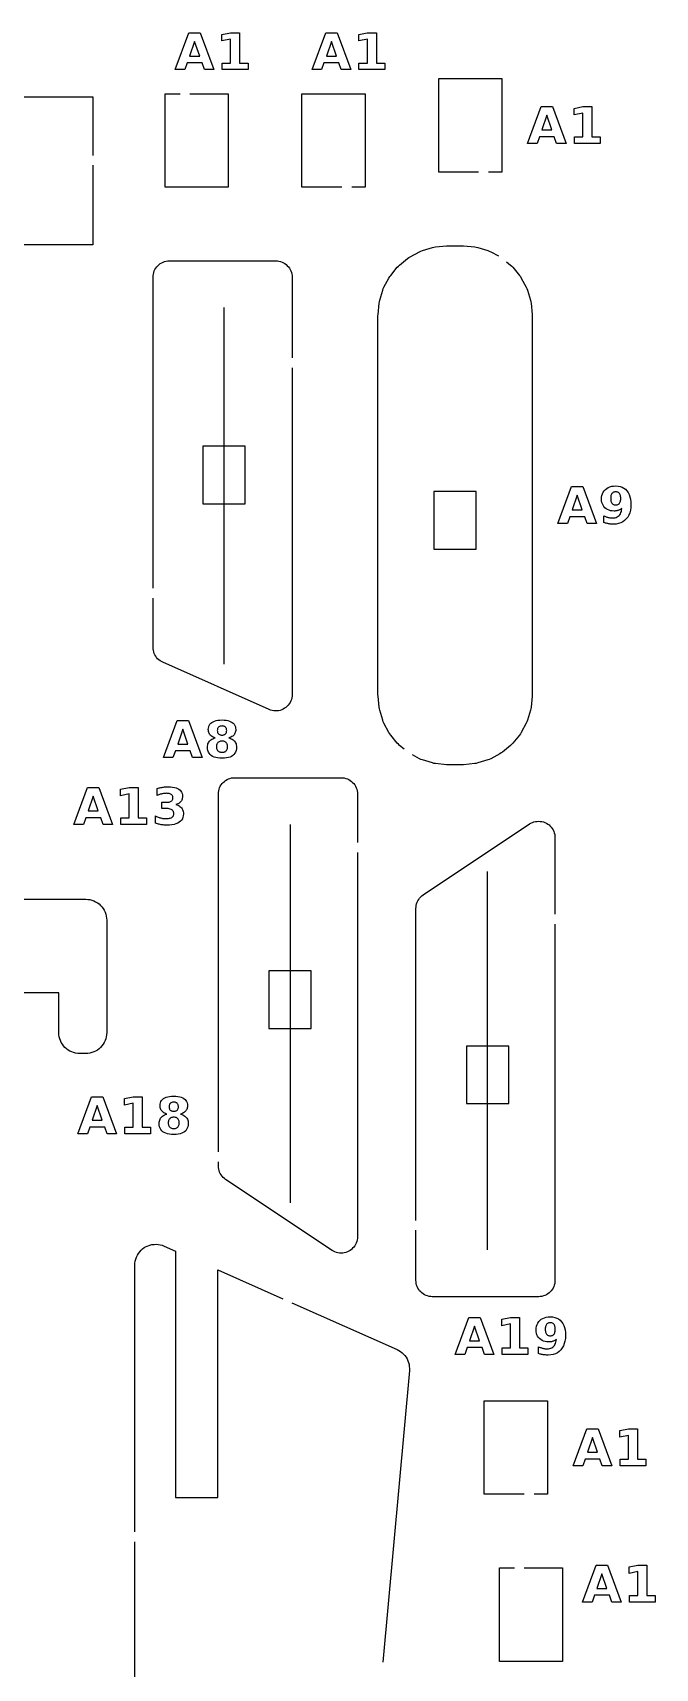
# Model space of a CAD drawing. Header units: millimetres. Extents: x 3 to 297, y 5 to 294.
# Drawn here: x 256.2 to 297.2, y 186.5 to 294.1 of the extents above; entities that cross this region are included whole.
import ezdxf

# ---------------------------------------------------------------- set-up
doc = ezdxf.new("R2010")
doc.units = ezdxf.units.MM
for name, color, linetype in [('CUT', 1, 'CONTINUOUS'), ('ENGRAVE', 5, 'CONTINUOUS'), ('SCORE', 7, 'CONTINUOUS')]:
    doc.layers.add(name, color=color, linetype=linetype)

msp = doc.modelspace()

# ---------------------------------------------------------------- linework, layer by layer
at = {"layer": 'CUT', "color": 1}
for points in [[(285.55, 284.925), (282.925, 284.925), (282.925, 291.075), (287.075, 291.075), (287.075, 284.925), (286.2, 284.925)], [(222.6673, 289.875), (260.1577, 289.875), (260.1577, 286.0154)], [(266.55, 290.075), (269.075, 290.075), (269.075, 283.925), (264.925, 283.925), (264.925, 290.075), (265.9, 290.075)], [(276.55, 283.925), (273.925, 283.925), (273.925, 290.075), (278.075, 290.075), (278.075, 283.925), (277.2, 283.925)], [(260.1577, 285.3654), (260.1577, 280.125), (185.925, 280.125), (185.925, 283.9673)], [(280.6571, 246.9427), (280.3452, 247.1987), (280.2683, 247.2683), (280.1987, 247.3452), (279.7617, 247.8776), (279.7, 247.9609), (279.6467, 248.0498), (279.322, 248.6573), (279.2776, 248.751), (279.2427, 248.8486), (279.0428, 249.5078), (279.0176, 249.6084), (279.0024, 249.7109), (278.93, 250.4456), (278.925, 250.5473), (278.925, 275.4527), (278.93, 275.5544), (279.0024, 276.2891), (279.0176, 276.3916), (279.0428, 276.4922), (279.2427, 277.1514), (279.2776, 277.249), (279.322, 277.3427), (279.6467, 277.9502), (279.7, 278.0391), (279.7617, 278.1224), (280.1987, 278.6548), (280.2683, 278.7317), (280.3452, 278.8013), (280.8776, 279.2383), (280.9609, 279.3), (281.0498, 279.3533), (281.6573, 279.678), (281.751, 279.7224), (281.8486, 279.7573), (282.5078, 279.9572), (282.6084, 279.9824), (282.7109, 279.9976), (283.4456, 280.07), (283.5473, 280.075), (284.4527, 280.075), (284.5544, 280.07), (285.2891, 279.9976), (285.3916, 279.9824), (285.4922, 279.9572), (286.1514, 279.7573), (286.249, 279.7224), (286.3427, 279.678), (286.8645, 279.3991)], [(264.125, 257.538), (264.125, 278.0018), (264.1301, 278.1054), (264.1456, 278.2097), (264.1712, 278.3121), (264.2067, 278.4114), (264.2519, 278.5068), (264.3061, 278.5973), (264.3689, 278.682), (264.4398, 278.7602), (264.518, 278.8311), (264.6027, 278.8939), (264.6932, 278.9481), (264.7886, 278.9933), (264.8879, 279.0288), (264.9903, 279.0544), (265.0946, 279.0699), (265.1982, 279.075), (272.2018, 279.075), (272.3054, 279.0699), (272.4097, 279.0544), (272.5121, 279.0288), (272.6114, 278.9933), (272.7068, 278.9481), (272.7973, 278.8939), (272.882, 278.8311), (272.9602, 278.7602), (273.0311, 278.682), (273.0939, 278.5973), (273.1481, 278.5068), (273.1933, 278.4114), (273.2288, 278.3121), (273.2544, 278.2097), (273.2699, 278.1054), (273.275, 278.0018), (273.275, 272.6881)], [(287.3895, 279.0191), (287.6548, 278.8013), (287.7317, 278.7317), (287.8013, 278.6548), (288.2383, 278.1224), (288.3, 278.0391), (288.3533, 277.9502), (288.678, 277.3427), (288.7224, 277.249), (288.7573, 277.1514), (288.9572, 276.4922), (288.9824, 276.3916), (288.9976, 276.2891), (289.07, 275.5544), (289.075, 275.4527), (289.075, 250.5473), (289.07, 250.4456), (288.9976, 249.7109), (288.9824, 249.6084), (288.9572, 249.5078), (288.7573, 248.8486), (288.7224, 248.751), (288.678, 248.6573), (288.3533, 248.0498), (288.3, 247.9609), (288.2383, 247.8776), (287.8013, 247.3452), (287.7317, 247.2683), (287.6548, 247.1987), (287.1224, 246.7617), (287.0391, 246.7), (286.9502, 246.6467), (286.3427, 246.322), (286.249, 246.2776), (286.1514, 246.2427), (285.4922, 246.0428), (285.3916, 246.0176), (285.2891, 246.0024), (284.5544, 245.93), (284.4527, 245.925), (283.5473, 245.925), (283.4456, 245.93), (282.7109, 246.0024), (282.6084, 246.0176), (282.5078, 246.0428), (281.8486, 246.2427), (281.751, 246.2776), (281.6573, 246.322), (281.1886, 246.5725)], [(273.275, 272.0381), (273.275, 250.5369), (273.2698, 250.432), (273.2539, 250.3263), (273.2276, 250.2227), (273.1911, 250.1223), (273.1449, 250.0259), (273.0893, 249.9346), (273.0249, 249.8493), (272.9524, 249.7708), (272.8724, 249.6999), (272.7858, 249.6373), (272.6934, 249.5836), (272.5962, 249.5393), (272.495, 249.5049), (272.3909, 249.4807), (272.2849, 249.467), (272.178, 249.4639), (272.0714, 249.4714), (271.9661, 249.4894), (271.8631, 249.5178), (271.7651, 249.5557), (264.7618, 252.6683), (264.6712, 252.7138), (264.5838, 252.7689), (264.5022, 252.832), (264.427, 252.9027), (264.3589, 252.9803), (264.2985, 253.064), (264.2465, 253.1532), (264.2033, 253.2469), (264.1692, 253.3444), (264.1447, 253.4446), (264.1299, 253.5468), (264.125, 253.6481), (264.125, 256.888)], [(268.425, 220.4534), (268.425, 244.0018), (268.4301, 244.1054), (268.4456, 244.2097), (268.4712, 244.3121), (268.5067, 244.4114), (268.5519, 244.5068), (268.6061, 244.5973), (268.6689, 244.682), (268.7398, 244.7602), (268.818, 244.8311), (268.9027, 244.8939), (268.9932, 244.9481), (269.0886, 244.9933), (269.1879, 245.0288), (269.2903, 245.0544), (269.3946, 245.0699), (269.4982, 245.075), (276.5018, 245.075), (276.6054, 245.0699), (276.7097, 245.0544), (276.8121, 245.0288), (276.9114, 244.9933), (277.0068, 244.9481), (277.0973, 244.8939), (277.182, 244.8311), (277.2602, 244.7602), (277.3311, 244.682), (277.3939, 244.5973), (277.4481, 244.5068), (277.4933, 244.4114), (277.5288, 244.3121), (277.5544, 244.2097), (277.5699, 244.1054), (277.575, 244.0018), (277.575, 240.8112)], [(281.425, 215.9424), (281.425, 236.4667), (281.4301, 236.5703), (281.4456, 236.6748), (281.4713, 236.7772), (281.5069, 236.8767), (281.5521, 236.9721), (281.6065, 237.0627), (281.6694, 237.1475), (281.7404, 237.2257), (281.8188, 237.2965), (281.9022, 237.3582), (288.9052, 242.027), (288.9942, 242.0801), (289.0895, 242.1251), (289.1888, 242.1606), (289.2912, 242.1861), (289.3955, 242.2015), (289.5008, 242.2066), (289.6061, 242.2013), (289.7104, 242.1858), (289.8127, 242.1601), (289.912, 242.1245), (290.0073, 242.0794), (290.0977, 242.0251), (290.1824, 241.9622), (290.2605, 241.8914), (290.3313, 241.8132), (290.3941, 241.7285), (290.4483, 241.6381), (290.4933, 241.5427), (290.5288, 241.4434), (290.5545, 241.3411), (290.5699, 241.2368), (290.575, 241.1333), (290.575, 236.0929)], [(277.575, 240.1612), (277.575, 214.8667), (277.5699, 214.7632), (277.5545, 214.6589), (277.5288, 214.5566), (277.4933, 214.4573), (277.4483, 214.3619), (277.3941, 214.2715), (277.3313, 214.1868), (277.2605, 214.1086), (277.1824, 214.0378), (277.0977, 213.9749), (277.0073, 213.9206), (276.912, 213.8755), (276.8127, 213.8399), (276.7104, 213.8142), (276.6061, 213.7987), (276.5008, 213.7934), (276.3955, 213.7985), (276.2912, 213.8139), (276.1888, 213.8394), (276.0895, 213.8749), (275.9942, 213.9199), (275.9052, 213.973), (268.9022, 218.6418), (268.8188, 218.7035), (268.7404, 218.7743), (268.6694, 218.8525), (268.6065, 218.9373), (268.5521, 219.0279), (268.5069, 219.1233), (268.4713, 219.2228), (268.4456, 219.3252), (268.4301, 219.4297), (268.425, 219.5333), (268.425, 219.8034)], [(253.075, 237.075), (259.7018, 237.075), (259.8348, 237.0685), (259.9683, 237.0487), (260.0992, 237.0159), (260.2262, 236.9704), (260.3482, 236.9127), (260.464, 236.8433), (260.5723, 236.763), (260.6723, 236.6723), (260.763, 236.5723), (260.8433, 236.464), (260.9127, 236.3482), (260.9704, 236.2262), (261.0159, 236.0992), (261.0487, 235.9683), (261.0685, 235.8348), (261.075, 235.7018), (261.075, 228.2982), (261.0685, 228.1652), (261.0487, 228.0317), (261.0159, 227.9008), (260.9704, 227.7738), (260.9127, 227.6518), (260.8433, 227.536), (260.763, 227.4277), (260.6723, 227.3277), (260.5723, 227.237), (260.464, 227.1567), (260.3482, 227.0873), (260.2262, 227.0296), (260.0992, 226.9841), (259.9683, 226.9513), (259.8348, 226.9315), (259.7018, 226.925), (259.2982, 226.925), (259.1652, 226.9315), (259.0317, 226.9513), (258.9008, 226.9841), (258.7738, 227.0296), (258.6518, 227.0873), (258.536, 227.1567), (258.4277, 227.237), (258.3277, 227.3277), (258.237, 227.4277), (258.1567, 227.536), (258.0873, 227.6518), (258.0296, 227.7738), (257.9841, 227.9008), (257.9513, 228.0317), (257.9315, 228.1652), (257.925, 228.2982), (257.925, 230.925), (253.0581, 230.925)], [(290.575, 235.4429), (290.575, 211.9982), (290.5699, 211.8946), (290.5544, 211.7903), (290.5288, 211.6879), (290.4933, 211.5886), (290.4481, 211.4932), (290.3939, 211.4027), (290.3311, 211.318), (290.2602, 211.2398), (290.182, 211.1689), (290.0973, 211.1061), (290.0068, 211.0519), (289.9114, 211.0067), (289.8121, 210.9712), (289.7097, 210.9456), (289.6054, 210.9301), (289.5018, 210.925), (282.4982, 210.925), (282.3946, 210.9301), (282.2903, 210.9456), (282.1879, 210.9712), (282.0886, 211.0067), (281.9932, 211.0519), (281.9027, 211.1061), (281.818, 211.1689), (281.7398, 211.2398), (281.6689, 211.318), (281.6061, 211.4027), (281.5519, 211.4932), (281.5067, 211.5886), (281.4712, 211.6879), (281.4456, 211.7903), (281.4301, 211.8946), (281.425, 211.9982), (281.425, 215.2924)], [(262.925, 195.4485), (262.925, 213.0015), (262.9317, 213.1361), (262.952, 213.2713), (262.9857, 213.4038), (263.0323, 213.5323), (263.0914, 213.6555), (263.1625, 213.7723), (263.2449, 213.8814), (263.3376, 213.9818), (263.4399, 214.0725), (263.5507, 214.1526), (263.6689, 214.2213), (263.7933, 214.2779), (263.9227, 214.3219), (264.0559, 214.3529), (264.1914, 214.3704), (264.3281, 214.3744), (264.4644, 214.3648), (264.5992, 214.3418), (264.731, 214.3054), (264.8567, 214.2569), (265.605, 213.9243), (265.605, 197.705), (268.395, 197.705), (268.395, 212.6843), (272.6645, 210.7867)], [(273.2585, 210.5228), (280.1811, 207.446), (280.2969, 207.3878), (280.4082, 207.3178), (280.5123, 207.2374), (280.6082, 207.1475), (280.6951, 207.0489), (280.7722, 206.9424), (280.8387, 206.8291), (280.8942, 206.7099), (280.938, 206.5859), (280.9697, 206.4584), (280.9892, 206.3284), (280.9961, 206.1971), (280.9905, 206.0676), (279.246, 186.8776)], [(288.55, 197.925), (285.925, 197.925), (285.925, 204.075), (290.075, 204.075), (290.075, 197.925), (289.2, 197.925)], [(262.925, 182.6631), (262.925, 194.7985)], [(288.55, 193.075), (291.075, 193.075), (291.075, 186.925), (286.925, 186.925), (286.925, 193.075), (287.9, 193.075)]]:
    msp.add_lwpolyline(points, dxfattribs=at)
for points in [[(267.4048, 263.0946), (270.1948, 263.0946), (270.1948, 266.8846), (267.4048, 266.8846), (267.4048, 263.0946)], [(285.395, 263.895), (282.605, 263.895), (282.605, 260.105), (285.395, 260.105), (285.395, 263.895)], [(274.5392, 232.3723), (271.7492, 232.3723), (271.7492, 228.5823), (274.5392, 228.5823), (274.5392, 232.3723)], [(287.5392, 227.4177), (284.7492, 227.4177), (284.7492, 223.6277), (287.5392, 223.6277), (287.5392, 227.4177)]]:
    msp.add_lwpolyline(points, close=True, dxfattribs=at)
at = {"layer": 'ENGRAVE', "color": 5}
for points in [[(266.2181, 291.6596), (265.5882, 291.6596), (266.4882, 294.0896), (267.2353, 294.0896), (268.1354, 291.6596), (267.5055, 291.6596), (267.3525, 292.1023), (266.3727, 292.1023), (266.2181, 291.6596)], [(269.229, 292.0925), (269.229, 293.6632), (268.661, 293.546), (268.661, 293.9724), (269.2257, 294.0896), (269.8214, 294.0896), (269.8214, 292.0925), (270.3748, 292.0925), (270.3748, 291.6596), (268.6756, 291.6596), (268.6756, 292.0925), (269.229, 292.0925)], [(275.2181, 291.6596), (274.5882, 291.6596), (275.4882, 294.0896), (276.2353, 294.0896), (277.1354, 291.6596), (276.5055, 291.6596), (276.3525, 292.1023), (275.3727, 292.1023), (275.2181, 291.6596)], [(278.229, 292.0925), (278.229, 293.6632), (277.661, 293.546), (277.661, 293.9724), (278.2257, 294.0896), (278.8214, 294.0896), (278.8214, 292.0925), (279.3748, 292.0925), (279.3748, 291.6596), (277.6756, 291.6596), (277.6756, 292.0925), (278.229, 292.0925)], [(266.8626, 293.52), (266.5289, 292.5532), (267.1946, 292.5532), (266.8626, 293.52)], [(275.8626, 293.52), (275.5289, 292.5532), (276.1946, 292.5532), (275.8626, 293.52)], [(289.3962, 286.8), (288.7663, 286.8), (289.6663, 289.23), (290.4134, 289.23), (291.3135, 286.8), (290.6836, 286.8), (290.5306, 287.2427), (289.5508, 287.2427), (289.3962, 286.8)], [(290.0407, 288.6604), (289.707, 287.6936), (290.3727, 287.6936), (290.0407, 288.6604)], [(292.4071, 287.2329), (292.4071, 288.8036), (291.8391, 288.6864), (291.8391, 289.1128), (292.4038, 289.23), (292.9995, 289.23), (292.9995, 287.2329), (293.5529, 287.2329), (293.5529, 286.8), (291.8537, 286.8), (291.8537, 287.2329), (292.4071, 287.2329)], [(291.3962, 261.8), (290.7663, 261.8), (291.6663, 264.23), (292.4134, 264.23), (293.3135, 261.8), (292.6836, 261.8), (292.5306, 262.2427), (291.5508, 262.2427), (291.3962, 261.8)], [(292.0407, 263.6604), (291.707, 262.6936), (292.3727, 262.6936), (292.0407, 263.6604)], [(293.8463, 262.2806), (293.8951, 262.2602), (293.9432, 262.2417), (293.9906, 262.2252), (294.0373, 262.2106), (294.0832, 262.1979), (294.1287, 262.1873), (294.174, 262.1785), (294.2191, 262.1717), (294.264, 262.1668), (294.3088, 262.1639), (294.3534, 262.163), (294.4433, 262.1673), (294.5263, 262.1802), (294.6024, 262.2018), (294.6717, 262.232), (294.7341, 262.2709), (294.7896, 262.3184), (294.8381, 262.3744), (294.8795, 262.4387), (294.9137, 262.5115), (294.9408, 262.5926), (294.9607, 262.682), (294.9735, 262.7798), (294.9362, 262.7538), (294.8981, 262.7301), (294.8592, 262.7086), (294.8194, 262.6894), (294.7789, 262.6724), (294.7375, 262.6577), (294.6951, 262.6453), (294.6516, 262.6351), (294.6069, 262.6272), (294.561, 262.6216), (294.5139, 262.6182), (294.4657, 262.6171), (294.3455, 262.6231), (294.2332, 262.6412), (294.129, 262.6714), (294.0327, 262.7136), (293.9445, 262.7679), (293.8643, 262.8343), (293.7944, 262.9106), (293.7372, 262.9945), (293.6928, 263.086), (293.661, 263.1852), (293.642, 263.292), (293.6356, 263.4064), (293.6427, 263.5329), (293.6639, 263.6506), (293.6993, 263.7596), (293.7488, 263.86), (293.8125, 263.9517), (293.8903, 264.0347), (293.9801, 264.1068), (294.0794, 264.1658), (294.1884, 264.2117), (294.307, 264.2445), (294.4352, 264.2641), (294.5731, 264.2707), (294.7256, 264.2618), (294.8661, 264.2351), (294.9947, 264.1905), (295.1113, 264.1282), (295.216, 264.048), (295.3088, 263.9501), (295.3884, 263.8358), (295.4535, 263.7068), (295.5041, 263.5631), (295.5403, 263.4046), (295.562, 263.2314), (295.5692, 263.0435), (295.5608, 262.8499), (295.5354, 262.6707), (295.4931, 262.5058), (295.4339, 262.3552), (295.3578, 262.2189), (295.2648, 262.097), (295.1571, 261.9919), (295.0368, 261.9058), (294.9039, 261.8389), (294.7585, 261.791), (294.6005, 261.7624), (294.4299, 261.7528), (294.3733, 261.7535), (294.3176, 261.7556), (294.2626, 261.7591), (294.2085, 261.764), (294.1552, 261.7703), (294.1027, 261.778), (294.0508, 261.7871), (293.9993, 261.7976), (293.9481, 261.8096), (293.8973, 261.8229), (293.8468, 261.8376), (293.7967, 261.8537), (293.7967, 262.3029), (293.8463, 262.2806)], [(294.6704, 263.0358), (294.7139, 263.0506), (294.7529, 263.0713), (294.7873, 263.098), (294.8173, 263.1306), (294.8426, 263.1691), (294.8634, 263.2135), (294.8795, 263.2638), (294.891, 263.3201), (294.898, 263.3823), (294.9003, 263.4504), (294.898, 263.518), (294.891, 263.5799), (294.8795, 263.6359), (294.8634, 263.6862), (294.8426, 263.7307), (294.8173, 263.7694), (294.7873, 263.8022), (294.7529, 263.8291), (294.7139, 263.85), (294.6704, 263.8649), (294.6224, 263.8738), (294.5699, 263.8768), (294.5173, 263.8738), (294.4693, 263.8649), (294.4258, 263.85), (294.3868, 263.8291), (294.3524, 263.8022), (294.3225, 263.7694), (294.2971, 263.7307), (294.2763, 263.6862), (294.2602, 263.6359), (294.2487, 263.5799), (294.2418, 263.518), (294.2395, 263.4504), (294.2418, 263.3823), (294.2487, 263.3201), (294.2602, 263.2638), (294.2763, 263.2135), (294.2971, 263.1691), (294.3225, 263.1306), (294.3524, 263.098), (294.3868, 263.0713), (294.4258, 263.0506), (294.4693, 263.0358), (294.5173, 263.0269), (294.5699, 263.024), (294.6224, 263.0269), (294.6704, 263.0358)], [(265.4379, 246.3962), (264.8081, 246.3962), (265.7081, 248.8262), (266.4552, 248.8262), (267.3553, 246.3962), (266.7254, 246.3962), (266.5724, 246.8389), (265.5926, 246.8389), (265.4379, 246.3962)], [(268.0139, 247.7748), (267.9613, 247.8109), (267.9148, 247.8511), (267.8743, 247.8952), (267.84, 247.9432), (267.8119, 247.995), (267.7901, 248.0506), (267.7745, 248.1101), (267.7652, 248.1733), (267.762, 248.2403), (267.7684, 248.3387), (267.7875, 248.4291), (267.8194, 248.5113), (267.864, 248.5853), (267.9214, 248.6512), (267.9915, 248.709), (268.074, 248.7582), (268.1684, 248.7985), (268.2747, 248.8299), (268.393, 248.8522), (268.5232, 248.8657), (268.6654, 248.8701), (268.8065, 248.8657), (268.9359, 248.8523), (269.0535, 248.8301), (269.1594, 248.7989), (269.2536, 248.7588), (269.3359, 248.7098), (269.4061, 248.6522), (269.4634, 248.5864), (269.508, 248.5123), (269.5399, 248.4299), (269.559, 248.3392), (269.5654, 248.2403), (269.5623, 248.1733), (269.5529, 248.1101), (269.5371, 248.0506), (269.5151, 247.995), (269.4869, 247.9432), (269.4523, 247.8952), (269.4116, 247.8511), (269.3649, 247.8109), (269.3121, 247.7748), (269.2534, 247.7426), (269.1886, 247.7144), (269.1178, 247.6901), (269.1969, 247.665), (269.2693, 247.6351), (269.3349, 247.6004), (269.3938, 247.561), (269.446, 247.5169), (269.4914, 247.468), (269.5299, 247.4145), (269.5614, 247.3565), (269.586, 247.294), (269.6035, 247.2271), (269.614, 247.1557), (269.6175, 247.0798), (269.6108, 246.9642), (269.5908, 246.8585), (269.5575, 246.7626), (269.5108, 246.6765), (269.4508, 246.6002), (269.3774, 246.5337), (269.291, 246.4773), (269.1916, 246.4311), (269.0794, 246.3952), (268.9543, 246.3695), (268.8162, 246.3541), (268.6654, 246.349), (268.5139, 246.3541), (268.3754, 246.3695), (268.2497, 246.3952), (268.1369, 246.4311), (268.037, 246.4773), (267.95, 246.5337), (267.8762, 246.6002), (267.8157, 246.6765), (267.7687, 246.7626), (267.7352, 246.8585), (267.715, 246.9642), (267.7083, 247.0798), (267.7118, 247.1557), (267.7223, 247.2271), (267.7399, 247.294), (267.7644, 247.3565), (267.7959, 247.4145), (267.8345, 247.468), (267.8799, 247.5169), (267.932, 247.561), (267.9909, 247.6004), (268.0565, 247.6351), (268.1289, 247.665), (268.208, 247.6901), (268.1372, 247.7144), (268.0725, 247.7426), (268.0139, 247.7748)], [(266.0825, 248.2565), (265.7488, 247.2897), (266.4145, 247.2897), (266.0825, 248.2565)], [(268.3634, 248.0876), (268.3746, 248.0486), (268.3903, 248.0133), (268.4104, 247.9817), (268.4351, 247.9538), (268.4638, 247.9299), (268.4964, 247.9104), (268.5329, 247.8952), (268.5732, 247.8844), (268.6174, 247.8778), (268.6654, 247.8757), (268.7123, 247.8778), (268.7556, 247.8844), (268.7952, 247.8952), (268.831, 247.9104), (268.8632, 247.9299), (268.8916, 247.9538), (268.916, 247.9817), (268.9359, 248.0133), (268.9514, 248.0486), (268.9625, 248.0876), (268.9691, 248.1304), (268.9713, 248.1768), (268.9691, 248.2232), (268.9625, 248.2658), (268.9514, 248.3048), (268.9359, 248.3399), (268.916, 248.3713), (268.8916, 248.3989), (268.8632, 248.4226), (268.831, 248.4419), (268.7952, 248.4569), (268.7556, 248.4677), (268.7123, 248.4741), (268.6654, 248.4763), (268.6174, 248.4741), (268.5732, 248.4676), (268.5329, 248.4567), (268.4964, 248.4415), (268.4638, 248.422), (268.4351, 248.3981), (268.4104, 248.3703), (268.3903, 248.3388), (268.3746, 248.3037), (268.3634, 248.265), (268.3567, 248.2227), (268.3545, 248.1768), (268.3567, 248.1304), (268.3634, 248.0876)], [(268.5099, 247.4594), (268.4672, 247.4407), (268.4289, 247.4167), (268.3952, 247.3874), (268.3663, 247.3531), (268.3427, 247.3142), (268.3244, 247.2706), (268.3113, 247.2225), (268.3034, 247.1697), (268.3008, 247.1123), (268.3034, 247.055), (268.3113, 247.0023), (268.3244, 246.9542), (268.3427, 246.9109), (268.3663, 246.8721), (268.3952, 246.8381), (268.4289, 246.809), (268.4672, 246.7852), (268.5099, 246.7667), (268.5572, 246.7534), (268.609, 246.7455), (268.6654, 246.7429), (268.7211, 246.7455), (268.7724, 246.7534), (268.8192, 246.7667), (268.8614, 246.7852), (268.8991, 246.809), (268.9323, 246.8381), (268.9606, 246.8721), (268.9838, 246.9109), (269.0019, 246.9542), (269.0147, 247.0023), (269.0225, 247.055), (269.0251, 247.1123), (269.0225, 247.1702), (269.0147, 247.2233), (269.0019, 247.2716), (268.9838, 247.3152), (268.9606, 247.3541), (268.9323, 247.3882), (268.8991, 247.4173), (268.8614, 247.4411), (268.8192, 247.4596), (268.7724, 247.4728), (268.7211, 247.4808), (268.6654, 247.4834), (268.609, 247.4808), (268.5572, 247.4728), (268.5099, 247.4594)], [(258.9181, 241.9992), (259.8182, 244.4292), (260.5652, 244.4292), (261.4653, 241.9992), (260.8354, 241.9992), (260.6824, 242.4419), (259.7026, 242.4419), (259.548, 241.9992), (258.9181, 241.9992)], [(262.5589, 244.0028), (261.9909, 243.8856), (261.9909, 244.312), (262.5557, 244.4292), (263.1514, 244.4292), (263.1514, 242.4322), (263.7048, 242.4322), (263.7048, 241.9992), (262.0055, 241.9992), (262.0055, 242.4322), (262.5589, 242.4322), (262.5589, 244.0028)], [(265.699, 243.2857), (265.7711, 243.2567), (265.8366, 243.2226), (265.8956, 243.1832), (265.948, 243.1387), (265.9939, 243.0889), (266.0329, 243.0342), (266.0648, 242.9747), (266.0897, 242.9105), (266.1074, 242.8415), (266.1181, 242.7678), (266.1216, 242.6893), (266.1139, 242.5737), (266.0909, 242.4677), (266.0525, 242.3713), (265.9987, 242.2846), (265.9295, 242.2075), (265.8449, 242.14), (265.7456, 242.0826), (265.6323, 242.0356), (265.5048, 241.999), (265.3632, 241.9729), (265.2075, 241.9572), (265.0376, 241.952), (264.9752, 241.9529), (264.9128, 241.9554), (264.8503, 241.9595), (264.7877, 241.9654), (264.7251, 241.9729), (264.6625, 241.9821), (264.5999, 241.993), (264.5376, 242.0056), (264.4755, 242.0198), (264.4136, 242.0357), (264.352, 242.0532), (264.2906, 242.0725), (264.2906, 242.5559), (264.3491, 242.5278), (264.4075, 242.5021), (264.4657, 242.4788), (264.5239, 242.4578), (264.5818, 242.4393), (264.6397, 242.4232), (264.6973, 242.4095), (264.7546, 242.3983), (264.8116, 242.3896), (264.8683, 242.3834), (264.9246, 242.3797), (264.9807, 242.3785), (265.0604, 242.3808), (265.1338, 242.388), (265.2006, 242.4), (265.261, 242.4168), (265.3149, 242.4384), (265.3623, 242.4647), (265.4029, 242.4956), (265.436, 242.5305), (265.4618, 242.5697), (265.4803, 242.613), (265.4913, 242.6605), (265.495, 242.7121), (265.4912, 242.7652), (265.4799, 242.8138), (265.461, 242.858), (265.4346, 242.8977), (265.4006, 242.9329), (265.3591, 242.9636), (265.3102, 242.9897), (265.2541, 243.011), (265.1908, 243.0277), (265.1204, 243.0395), (265.0427, 243.0467), (264.9579, 243.049), (264.7072, 243.049), (264.7072, 243.4527), (264.9709, 243.4527), (265.0462, 243.4547), (265.1149, 243.4609), (265.1768, 243.4712), (265.232, 243.4856), (265.2806, 243.5041), (265.3225, 243.5267), (265.3578, 243.5536), (265.3867, 243.5847), (265.4091, 243.6201), (265.4252, 243.6598), (265.4348, 243.7038), (265.438, 243.7522), (265.4349, 243.797), (265.4256, 243.8384), (265.41, 243.8763), (265.3881, 243.9106), (265.36, 243.9414), (265.3257, 243.9686), (265.2857, 243.992), (265.2405, 244.0111), (265.1902, 244.026), (265.1348, 244.0366), (265.0741, 244.043), (265.0083, 244.0451), (264.9578, 244.0442), (264.9071, 244.0413), (264.8562, 244.0366), (264.8051, 244.0299), (264.7538, 244.0214), (264.7024, 244.0109), (264.6509, 243.9986), (264.5995, 243.9845), (264.5481, 243.9686), (264.4969, 243.9509), (264.4458, 243.9314), (264.3947, 243.91), (264.3947, 244.369), (264.4565, 244.3857), (264.5181, 244.4008), (264.5795, 244.4146), (264.6407, 244.4269), (264.7017, 244.4377), (264.7626, 244.4471), (264.8232, 244.4551), (264.8834, 244.4616), (264.9432, 244.4667), (265.0027, 244.4703), (265.0619, 244.4725), (265.1206, 244.4732), (265.2719, 244.4689), (265.4099, 244.4559), (265.5347, 244.4343), (265.6462, 244.4041), (265.7444, 244.3652), (265.8295, 244.3177), (265.9013, 244.2616), (265.9601, 244.1967), (266.0059, 244.123), (266.0385, 244.0407), (266.0581, 243.9496), (266.0647, 243.8498), (266.0615, 243.7809), (266.0522, 243.7163), (266.0366, 243.6559), (266.0147, 243.5999), (265.9867, 243.5481), (265.9524, 243.5007), (265.9119, 243.4576), (265.8655, 243.419), (265.8132, 243.3849), (265.7549, 243.3553), (265.6906, 243.3301), (265.6203, 243.3094), (265.699, 243.2857)], [(259.8589, 242.8928), (260.5246, 242.8928), (260.1925, 243.8596), (259.8589, 242.8928)], [(259.179, 221.645), (260.0791, 224.075), (260.8262, 224.075), (261.7262, 221.645), (261.0964, 221.645), (260.9434, 222.0877), (259.9635, 222.0877), (259.8089, 221.645), (259.179, 221.645)], [(262.8199, 223.6486), (262.2518, 223.5314), (262.2518, 223.9578), (262.8166, 224.075), (263.4123, 224.075), (263.4123, 222.0779), (263.9657, 222.0779), (263.9657, 221.645), (262.2665, 221.645), (262.2665, 222.0779), (262.8199, 222.0779), (262.8199, 223.6486)], [(264.8376, 223.0236), (264.785, 223.0597), (264.7384, 223.0999), (264.698, 223.144), (264.6637, 223.192), (264.6356, 223.2438), (264.6138, 223.2994), (264.5982, 223.3589), (264.5888, 223.4221), (264.5857, 223.4891), (264.5921, 223.5875), (264.6112, 223.6779), (264.6431, 223.7601), (264.6877, 223.8341), (264.745, 223.9), (264.8152, 223.9578), (264.8976, 224.007), (264.992, 224.0473), (265.0984, 224.0787), (265.2166, 224.101), (265.3469, 224.1145), (265.489, 224.1189), (265.6302, 224.1145), (265.7595, 224.1011), (265.8772, 224.0789), (265.9831, 224.0477), (266.0772, 224.0076), (266.1596, 223.9586), (266.2297, 223.901), (266.2871, 223.8352), (266.3317, 223.7611), (266.3636, 223.6787), (266.3827, 223.588), (266.3891, 223.4891), (266.3859, 223.4221), (266.3765, 223.3589), (266.3608, 223.2994), (266.3388, 223.2438), (266.3105, 223.192), (266.2759, 223.144), (266.2352, 223.0999), (266.1885, 223.0597), (266.1358, 223.0236), (266.077, 222.9914), (266.0123, 222.9632), (265.9415, 222.9389), (266.0206, 222.9138), (266.0929, 222.8839), (266.1586, 222.8492), (266.2174, 222.8098), (266.2696, 222.7657), (266.315, 222.7168), (266.3536, 222.6633), (266.3851, 222.6053), (266.4096, 222.5428), (266.4271, 222.4759), (266.4376, 222.4045), (266.4411, 222.3286), (266.4345, 222.213), (266.4145, 222.1073), (266.3811, 222.0114), (266.3345, 221.9253), (266.2744, 221.849), (266.2011, 221.7825), (266.1146, 221.7261), (266.0153, 221.6799), (265.903, 221.644), (265.7779, 221.6183), (265.6399, 221.6029), (265.489, 221.5978), (265.3376, 221.6029), (265.199, 221.6183), (265.0734, 221.644), (264.9606, 221.6799), (264.8607, 221.7261), (264.7737, 221.7825), (264.6998, 221.849), (264.6394, 221.9253), (264.5924, 222.0114), (264.5588, 222.1073), (264.5387, 222.213), (264.532, 222.3286), (264.5355, 222.4045), (264.546, 222.4759), (264.5635, 222.5428), (264.588, 222.6053), (264.6196, 222.6633), (264.6581, 222.7168), (264.7035, 222.7657), (264.7557, 222.8098), (264.8146, 222.8492), (264.8802, 222.8839), (264.9525, 222.9138), (265.0316, 222.9389), (264.9609, 222.9632), (264.8962, 222.9914), (264.8376, 223.0236)], [(260.1198, 222.5385), (260.7855, 222.5385), (260.4535, 223.5053), (260.1198, 222.5385)], [(265.1871, 223.3364), (265.1983, 223.2974), (265.2139, 223.2621), (265.2341, 223.2305), (265.2587, 223.2026), (265.2875, 223.1787), (265.3201, 223.1592), (265.3566, 223.144), (265.3969, 223.1332), (265.441, 223.1266), (265.489, 223.1245), (265.536, 223.1266), (265.5792, 223.1332), (265.6188, 223.144), (265.6547, 223.1592), (265.6868, 223.1787), (265.7152, 223.2026), (265.7396, 223.2305), (265.7595, 223.2621), (265.7751, 223.2974), (265.7861, 223.3364), (265.7928, 223.3792), (265.795, 223.4256), (265.7928, 223.472), (265.7861, 223.5147), (265.7751, 223.5536), (265.7595, 223.5887), (265.7396, 223.6201), (265.7152, 223.6478), (265.6868, 223.6714), (265.6547, 223.6907), (265.6188, 223.7057), (265.5792, 223.7165), (265.536, 223.7229), (265.489, 223.7251), (265.441, 223.7229), (265.3969, 223.7164), (265.3566, 223.7055), (265.3201, 223.6903), (265.2875, 223.6708), (265.2587, 223.6469), (265.2341, 223.6191), (265.2139, 223.5876), (265.1983, 223.5525), (265.1871, 223.5138), (265.1804, 223.4715), (265.1781, 223.4256), (265.1804, 223.3792), (265.1871, 223.3364)], [(265.3336, 222.7082), (265.2908, 222.6895), (265.2525, 222.6655), (265.2188, 222.6362), (265.19, 222.6019), (265.1664, 222.563), (265.148, 222.5194), (265.1349, 222.4713), (265.127, 222.4185), (265.1244, 222.3611), (265.127, 222.3038), (265.1349, 222.2511), (265.148, 222.2031), (265.1664, 222.1597), (265.19, 222.1209), (265.2188, 222.0869), (265.2525, 222.0578), (265.2908, 222.034), (265.3336, 222.0155), (265.3809, 222.0022), (265.4327, 221.9943), (265.489, 221.9917), (265.5448, 221.9943), (265.5961, 222.0022), (265.6428, 222.0155), (265.685, 222.034), (265.7227, 222.0578), (265.7559, 222.0869), (265.7843, 222.1209), (265.8075, 222.1597), (265.8255, 222.2031), (265.8384, 222.2511), (265.8461, 222.3038), (265.8487, 222.3611), (265.8461, 222.419), (265.8384, 222.4721), (265.8255, 222.5204), (265.8075, 222.564), (265.7843, 222.6029), (265.7559, 222.637), (265.7227, 222.6661), (265.685, 222.6899), (265.6428, 222.7084), (265.5961, 222.7216), (265.5448, 222.7296), (265.489, 222.7322), (265.4327, 222.7296), (265.3809, 222.7216), (265.3336, 222.7082)], [(284.0089, 207.1313), (284.909, 209.5613), (285.6561, 209.5613), (286.5561, 207.1313), (285.9262, 207.1313), (285.7732, 207.574), (284.7934, 207.574), (284.6388, 207.1313), (284.0089, 207.1313)], [(284.9497, 208.0249), (285.6154, 208.0249), (285.2833, 208.9916), (284.9497, 208.0249)], [(287.6497, 209.1349), (287.0817, 209.0177), (287.0817, 209.4441), (287.6465, 209.5613), (288.2422, 209.5613), (288.2422, 207.5642), (288.7956, 207.5642), (288.7956, 207.1313), (287.0964, 207.1313), (287.0964, 207.5642), (287.6497, 207.5642), (287.6497, 209.1349)], [(289.5416, 207.6119), (289.5904, 207.5915), (289.6385, 207.573), (289.6859, 207.5565), (289.7326, 207.5419), (289.7785, 207.5292), (289.824, 207.5186), (289.8693, 207.5098), (289.9144, 207.503), (289.9594, 207.4981), (290.0041, 207.4952), (290.0487, 207.4943), (290.1386, 207.4986), (290.2216, 207.5115), (290.2977, 207.5331), (290.367, 207.5633), (290.4294, 207.6022), (290.4849, 207.6497), (290.5334, 207.7057), (290.5748, 207.77), (290.609, 207.8428), (290.6361, 207.9238), (290.656, 208.0133), (290.6688, 208.1111), (290.6315, 208.0851), (290.5934, 208.0614), (290.5545, 208.0399), (290.5147, 208.0207), (290.4742, 208.0037), (290.4328, 207.989), (290.3904, 207.9766), (290.3469, 207.9664), (290.3022, 207.9585), (290.2563, 207.9529), (290.2092, 207.9495), (290.161, 207.9484), (290.0408, 207.9544), (289.9285, 207.9725), (289.8243, 208.0027), (289.7281, 208.0449), (289.6398, 208.0992), (289.5596, 208.1656), (289.4897, 208.2419), (289.4326, 208.3258), (289.3881, 208.4173), (289.3563, 208.5165), (289.3373, 208.6233), (289.3309, 208.7377), (289.338, 208.8642), (289.3592, 208.9819), (289.3946, 209.0909), (289.4441, 209.1913), (289.5078, 209.283), (289.5856, 209.366), (289.6754, 209.4381), (289.7747, 209.4971), (289.8837, 209.543), (290.0023, 209.5758), (290.1306, 209.5954), (290.2684, 209.602), (290.4209, 209.5931), (290.5614, 209.5664), (290.69, 209.5218), (290.8066, 209.4595), (290.9113, 209.3793), (291.0041, 209.2814), (291.0837, 209.1671), (291.1488, 209.0381), (291.1994, 208.8944), (291.2356, 208.7359), (291.2573, 208.5627), (291.2645, 208.3748), (291.2561, 208.1812), (291.2307, 208.002), (291.1884, 207.8371), (291.1292, 207.6865), (291.0532, 207.5502), (290.9602, 207.4283), (290.8524, 207.3231), (290.7321, 207.2371), (290.5992, 207.1702), (290.4538, 207.1223), (290.2958, 207.0937), (290.1252, 207.0841), (290.0686, 207.0848), (290.0129, 207.0869), (289.958, 207.0904), (289.9038, 207.0953), (289.8505, 207.1016), (289.798, 207.1093), (289.7461, 207.1184), (289.6946, 207.1289), (289.6434, 207.1409), (289.5926, 207.1542), (289.5421, 207.1689), (289.4921, 207.185), (289.4921, 207.6342), (289.5416, 207.6119)], [(290.3657, 208.3671), (290.4092, 208.3819), (290.4482, 208.4026), (290.4826, 208.4293), (290.5126, 208.4619), (290.5379, 208.5004), (290.5587, 208.5448), (290.5748, 208.5951), (290.5863, 208.6514), (290.5933, 208.7136), (290.5956, 208.7817), (290.5933, 208.8493), (290.5863, 208.9112), (290.5748, 208.9672), (290.5587, 209.0175), (290.5379, 209.062), (290.5126, 209.1007), (290.4826, 209.1335), (290.4482, 209.1604), (290.4092, 209.1813), (290.3657, 209.1962), (290.3177, 209.2051), (290.2652, 209.2081), (290.2126, 209.2051), (290.1646, 209.1962), (290.1211, 209.1813), (290.0822, 209.1604), (290.0477, 209.1335), (290.0178, 209.1007), (289.9924, 209.062), (289.9717, 209.0175), (289.9555, 208.9672), (289.944, 208.9112), (289.9371, 208.8493), (289.9348, 208.7817), (289.9371, 208.7136), (289.944, 208.6514), (289.9555, 208.5951), (289.9717, 208.5448), (289.9924, 208.5004), (290.0178, 208.4619), (290.0477, 208.4293), (290.0822, 208.4026), (290.1211, 208.3819), (290.1646, 208.3671), (290.2126, 208.3582), (290.2652, 208.3553), (290.3177, 208.3582), (290.3657, 208.3671)], [(292.3962, 199.8), (291.7663, 199.8), (292.6663, 202.23), (293.4134, 202.23), (294.3135, 199.8), (293.6836, 199.8), (293.5306, 200.2427), (292.5508, 200.2427), (292.3962, 199.8)], [(293.0407, 201.6604), (292.707, 200.6936), (293.3727, 200.6936), (293.0407, 201.6604)], [(295.4071, 200.2329), (295.4071, 201.8036), (294.8391, 201.6864), (294.8391, 202.1128), (295.4038, 202.23), (295.9995, 202.23), (295.9995, 200.2329), (296.5529, 200.2329), (296.5529, 199.8), (294.8537, 199.8), (294.8537, 200.2329), (295.4071, 200.2329)], [(293.0183, 190.835), (292.3884, 190.835), (293.2884, 193.265), (294.0355, 193.265), (294.9356, 190.835), (294.3057, 190.835), (294.1527, 191.2777), (293.1729, 191.2777), (293.0183, 190.835)], [(293.6628, 192.6954), (293.3291, 191.7286), (293.9948, 191.7286), (293.6628, 192.6954)], [(296.0292, 191.268), (296.0292, 192.8386), (295.4612, 192.7214), (295.4612, 193.1478), (296.0259, 193.265), (296.6216, 193.265), (296.6216, 191.268), (297.175, 191.268), (297.175, 190.835), (295.4758, 190.835), (295.4758, 191.268), (296.0292, 191.268)]]:
    msp.add_lwpolyline(points, close=True, dxfattribs=at)
at = {"layer": 'SCORE', "color": 7}
for points in [[(268.7998, 252.539), (268.7998, 276)], [(273.1442, 242), (273.1442, 217.1057)], [(286.1442, 214), (286.1442, 238.8943)]]:
    msp.add_lwpolyline(points, dxfattribs=at)

doc.saveas('drawing.dxf')
